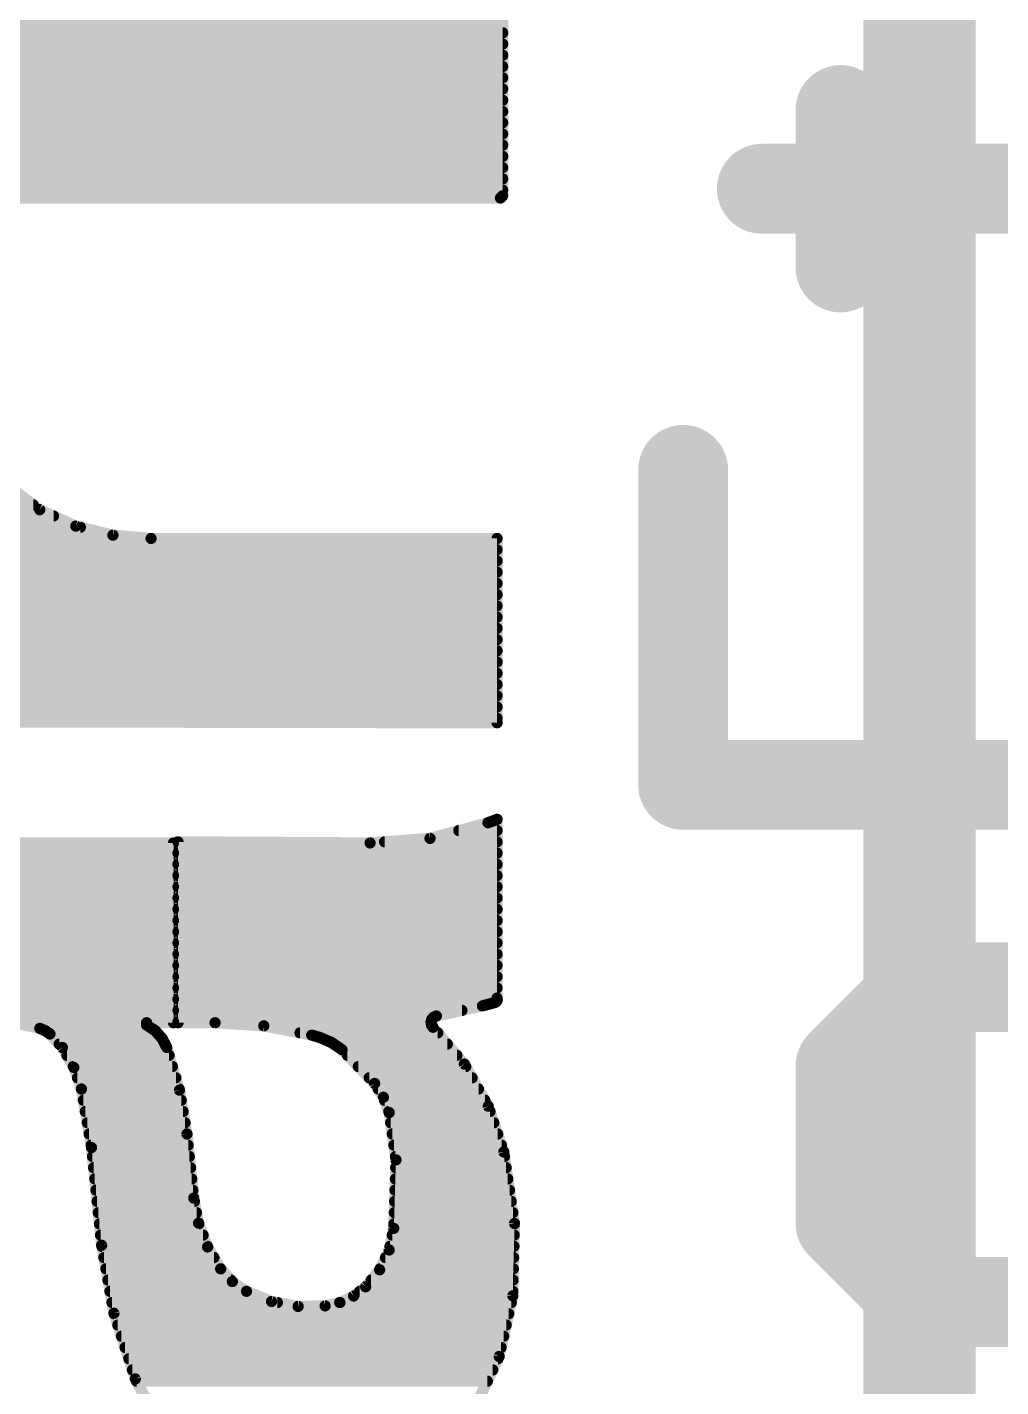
# Model space of a CAD drawing. Extents: x -27 to 80, y -11 to 53.
# Drawn here: x 21.478 to 23.679, y 33.211 to 36.284 of the extents above; entities that cross this region are included whole.
import ezdxf

# ---------------------------------------------------------------- set-up
doc = ezdxf.new("R2010")
doc.units = 0
doc.layers.add('16', color=132, linetype='CONTINUOUS')
doc.layers.add('21', color=53, linetype='CONTINUOUS')

msp = doc.modelspace()

# ---------------------------------------------------------------- linework, layer by layer
at = {"layer": '16', "const_width": 0.254}
msp.add_lwpolyline([(23.495, 30.607), (23.495, 41.529)], dxfattribs=at)
at = {"layer": '21'}
for points, const_width in [([(22.5527, 36.3169), (22.5527, 35.9029)], 0.0254), ([(20.3871, 36.2966), (22.5527, 36.2966)], 0.0254), ([(20.4016, 36.2712), (22.5527, 36.2712)], 0.0254), ([(20.4161, 36.2458), (22.5527, 36.2458)], 0.0254), ([(20.4305, 36.2204), (22.5527, 36.2204)], 0.0254), ([(20.445, 36.195), (22.5527, 36.195)], 0.0254), ([(20.4595, 36.1696), (22.5527, 36.1696)], 0.0254), ([(23.3166, 35.7408), (23.3166, 36.0967)], 0.2032), ([(20.474, 36.1442), (22.5527, 36.1442)], 0.0254), ([(20.4885, 36.1188), (22.5527, 36.1188)], 0.0254), ([(20.503, 36.0934), (22.5527, 36.0934)], 0.0254), ([(20.5175, 36.068), (22.5527, 36.068)], 0.0254), ([(20.532, 36.0426), (22.5527, 36.0426)], 0.0254), ([(20.5465, 36.0172), (22.5527, 36.0172)], 0.0254), ([(23.1386, 35.9187), (23.8505, 35.9187)], 0.2032), ([(20.561, 35.9918), (22.5527, 35.9918)], 0.0254), ([(20.5755, 35.9664), (22.5527, 35.9664)], 0.0254), ([(20.59, 35.941), (22.5527, 35.941)], 0.0254), ([(20.6044, 35.9156), (22.5527, 35.9156)], 0.0254), ([(22.5476, 35.8978), (20.6146, 35.8978)], 0.0254), ([(22.5527, 35.9029), (22.5476, 35.8978)], 0.0254), ([(22.9607, 35.2832), (22.9607, 34.5714)], 0.2032), ([(21.4343, 35.2475), (21.5058, 35.1932)], 0.0254), ([(21.1508, 35.2044), (21.4911, 35.2044)], 0.0254), ([(21.1894, 35.179), (21.5371, 35.179)], 0.0254), ([(21.5058, 35.1932), (21.5875, 35.1561)], 0.0254), ([(21.228, 35.1536), (21.5978, 35.1536)], 0.0254), ([(21.5875, 35.1561), (21.6715, 35.1356)], 0.0254), ([(21.2662, 35.1282), (21.7576, 35.1282)], 0.0254), ([(21.6715, 35.1356), (21.7576, 35.1282)], 0.0254), ([(21.7576, 35.1282), (22.54, 35.1282)], 0.0254), ([(22.54, 35.1282), (22.54, 34.7116)], 0.0254), ([(21.2712, 35.1028), (22.54, 35.1028)], 0.0254), ([(20.987, 35.0774), (22.54, 35.0774)], 0.0254), ([(20.9915, 35.052), (22.54, 35.052)], 0.0254), ([(20.996, 35.0266), (22.54, 35.0266)], 0.0254), ([(21.0005, 35.0012), (22.54, 35.0012)], 0.0254), ([(23.4945, 34.5714), (23.4945, 34.9273)], 0.2032), ([(21.005, 34.9758), (22.54, 34.9758)], 0.0254), ([(21.0095, 34.9504), (22.54, 34.9504)], 0.0254), ([(21.014, 34.925), (22.54, 34.925)], 0.0254), ([(21.0186, 34.8996), (22.54, 34.8996)], 0.0254), ([(21.0231, 34.8742), (22.54, 34.8742)], 0.0254), ([(21.0276, 34.8488), (22.54, 34.8488)], 0.0254), ([(21.0321, 34.8234), (22.54, 34.8234)], 0.0254), ([(21.0366, 34.798), (22.54, 34.798)], 0.0254), ([(21.0411, 34.7726), (22.54, 34.7726)], 0.0254), ([(21.0456, 34.7472), (22.54, 34.7472)], 0.0254), ([(21.0502, 34.7218), (22.54, 34.7218)], 0.0254), ([(22.54, 34.7116), (21.0515, 34.7142)], 0.0254), ([(22.9607, 34.5714), (24.0284, 34.5714)], 0.2032), ([(22.5196, 34.4856), (22.3884, 34.4502)], 0.0254), ([(22.54, 34.4932), (22.5196, 34.4856)], 0.0254), ([(22.54, 34.0893), (22.54, 34.4932)], 0.0254), ([(22.2529, 34.4399), (21.8186, 34.4424)], 0.0254), ([(21.8186, 34.4424), (21.8186, 34.0335)], 0.0254), ([(22.3884, 34.4502), (22.2529, 34.4399)], 0.0254), ([(22.2856, 34.4424), (22.54, 34.4424)], 0.0254), ([(22.4535, 34.4678), (22.54, 34.4678)], 0.0254), ([(21.2166, 34.417), (21.8084, 34.417)], 0.0254), ([(21.8084, 34.4399), (21.3258, 34.4399)], 0.0254), ([(21.8084, 34.0335), (21.8084, 34.4399)], 0.0254), ([(21.8186, 34.417), (22.54, 34.417)], 0.0254), ([(21.1655, 34.3916), (21.8084, 34.3916)], 0.0254), ([(21.8186, 34.3916), (22.54, 34.3916)], 0.0254), ([(21.1295, 34.3662), (21.8084, 34.3662)], 0.0254), ([(21.8186, 34.3662), (22.54, 34.3662)], 0.0254), ([(21.105, 34.3408), (21.8084, 34.3408)], 0.0254), ([(21.8186, 34.3408), (22.54, 34.3408)], 0.0254), ([(21.0663, 34.29), (21.8084, 34.29)], 0.0254), ([(21.0832, 34.3154), (21.8084, 34.3154)], 0.0254), ([(21.8186, 34.3154), (22.54, 34.3154)], 0.0254), ([(21.8186, 34.29), (22.54, 34.29)], 0.0254), ([(21.0528, 34.2646), (21.8084, 34.2646)], 0.0254), ([(21.8186, 34.2646), (22.54, 34.2646)], 0.0254), ([(21.0393, 34.2392), (21.8084, 34.2392)], 0.0254), ([(21.8186, 34.2392), (22.54, 34.2392)], 0.0254), ([(21.0258, 34.2138), (21.8084, 34.2138)], 0.0254), ([(21.8186, 34.2138), (22.54, 34.2138)], 0.0254), ([(23.4945, 34.1138), (23.3166, 33.9359)], 0.2032), ([(23.8505, 34.1138), (23.4945, 34.1138)], 0.2032), ([(21.0123, 34.1884), (21.8084, 34.1884)], 0.0254), ([(21.8186, 34.1884), (22.54, 34.1884)], 0.0254), ([(20.9939, 34.1376), (21.8084, 34.1376)], 0.0254), ([(21.0015, 34.163), (21.8084, 34.163)], 0.0254), ([(21.8186, 34.163), (22.54, 34.163)], 0.0254), ([(21.8186, 34.1376), (22.54, 34.1376)], 0.0254), ([(20.9863, 34.1122), (21.8084, 34.1122)], 0.0254), ([(21.8186, 34.1122), (22.54, 34.1122)], 0.0254), ([(20.9786, 34.0868), (21.8084, 34.0868)], 0.0254), ([(21.8186, 34.0868), (22.5402, 34.0868)], 0.0254), ([(22.4028, 34.0487), (22.5069, 34.0716)], 0.0254), ([(22.5069, 34.0716), (22.5349, 34.0792)], 0.0254), ([(22.5349, 34.0792), (22.5385, 34.0814)], 0.0254), ([(22.5385, 34.0814), (22.5404, 34.0851)], 0.0254), ([(22.5404, 34.0851), (22.54, 34.0893)], 0.0254), ([(20.971, 34.0614), (21.8084, 34.0614)], 0.0254), ([(21.8186, 34.0614), (22.4605, 34.0614)], 0.0254), ([(22.3907, 34.0351), (22.3926, 34.0413)], 0.0254), ([(22.3926, 34.0413), (22.3969, 34.0461)], 0.0254), ([(22.3969, 34.0461), (22.4028, 34.0487)], 0.0254), ([(20.9634, 34.036), (21.8084, 34.036)], 0.0254), ([(21.4516, 34.0325), (21.5062, 34.0208)], 0.0254), ([(21.5062, 34.0208), (21.5182, 34.0155)], 0.0254), ([(21.5182, 34.0155), (21.529, 34.0081)], 0.0254), ([(21.5254, 34.0106), (21.7714, 34.0106)], 0.0254), ([(21.7475, 34.0284), (21.7475, 34.0335)], 0.0254), ([(21.7475, 34.0335), (21.8084, 34.0335)], 0.0254), ([(21.7669, 34.0156), (21.7475, 34.0284)], 0.0254), ([(21.7825, 33.9983), (21.7669, 34.0156)], 0.0254), ([(21.8186, 34.036), (22.391, 34.036)], 0.0254), ([(21.8186, 34.0335), (21.9024, 34.0335)], 0.0254), ([(21.9024, 34.0335), (22.0125, 34.0265)], 0.0254), ([(22.0125, 34.0265), (22.1209, 34.0055)], 0.0254), ([(22.0945, 34.0106), (22.406, 34.0106)], 0.0254), ([(22.3916, 34.0287), (22.3907, 34.0351)], 0.0254), ([(22.3952, 34.0233), (22.3916, 34.0287)], 0.0254), ([(22.466, 33.94), (22.3952, 34.0233)], 0.0254), ([(23.3166, 33.9359), (23.3166, 33.5799)], 0.2032), ([(21.529, 34.0081), (21.557, 33.9776)], 0.0254), ([(21.55, 33.9852), (21.7893, 33.9852)], 0.0254), ([(21.7932, 33.9776), (21.7825, 33.9983)], 0.0254), ([(22.1209, 34.0055), (22.1386, 34.0004)], 0.0254), ([(22.1386, 34.0004), (22.1654, 33.9889)], 0.0254), ([(22.1654, 33.9889), (22.1894, 33.9725)], 0.0254), ([(22.1708, 33.9852), (22.4276, 33.9852)], 0.0254), ([(21.557, 33.9776), (21.583, 33.9326)], 0.0254), ([(21.5673, 33.9598), (21.7985, 33.9598)], 0.0254), ([(21.822, 33.8812), (21.7932, 33.9776)], 0.0254), ([(22.1894, 33.9725), (22.2631, 33.8963)], 0.0254), ([(22.2017, 33.9598), (22.4492, 33.9598)], 0.0254), ([(21.5819, 33.9344), (21.8061, 33.9344)], 0.0254), ([(21.583, 33.9326), (21.6002, 33.8836)], 0.0254), ([(22.2263, 33.9344), (22.4692, 33.9344)], 0.0254), ([(22.52, 33.8449), (22.466, 33.94)], 0.0254), ([(21.5913, 33.909), (21.8137, 33.909)], 0.0254), ([(22.2508, 33.909), (22.4836, 33.909)], 0.0254), ([(22.2631, 33.8963), (22.2829, 33.865)], 0.0254), ([(21.6002, 33.8836), (21.623, 33.7515)], 0.0254), ([(21.6002, 33.8836), (21.8212, 33.8836)], 0.0254), ([(21.6046, 33.8582), (21.8259, 33.8582)], 0.0254), ([(21.8389, 33.782), (21.822, 33.8812)], 0.0254), ([(22.2711, 33.8836), (22.498, 33.8836)], 0.0254), ([(22.2829, 33.865), (22.2961, 33.8303)], 0.0254), ([(22.2855, 33.8582), (22.5125, 33.8582)], 0.0254), ([(21.609, 33.8328), (21.8302, 33.8328)], 0.0254), ([(22.2951, 33.8328), (22.5241, 33.8328)], 0.0254), ([(22.2961, 33.8303), (22.3114, 33.7236)], 0.0254), ([(22.5552, 33.7414), (22.52, 33.8449)], 0.0254), ([(21.6134, 33.8074), (21.8346, 33.8074)], 0.0254), ([(22.2994, 33.8074), (22.5328, 33.8074)], 0.0254), ([(21.6177, 33.782), (21.8389, 33.782)], 0.0254), ([(21.8542, 33.6372), (21.8389, 33.782)], 0.0254), ([(22.303, 33.782), (22.5414, 33.782)], 0.0254), ([(21.6221, 33.7566), (21.8416, 33.7566)], 0.0254), ([(21.623, 33.7515), (21.6459, 33.5305)], 0.0254), ([(22.3067, 33.7566), (22.55, 33.7566)], 0.0254), ([(22.5793, 33.5797), (22.5552, 33.7414)], 0.0254), ([(21.6251, 33.7312), (21.8443, 33.7312)], 0.0254), ([(21.6277, 33.7058), (21.847, 33.7058)], 0.0254), ([(22.3114, 33.7236), (22.3063, 33.5686)], 0.0254), ([(22.3103, 33.7312), (22.5567, 33.7312)], 0.0254), ([(22.3108, 33.7058), (22.5605, 33.7058)], 0.0254), ([(21.6304, 33.6804), (21.8496, 33.6804)], 0.0254), ([(22.31, 33.6804), (22.5643, 33.6804)], 0.0254), ([(21.633, 33.655), (21.8523, 33.655)], 0.0254), ([(22.3091, 33.655), (22.5681, 33.655)], 0.0254), ([(23.3166, 33.5799), (23.4945, 33.402)], 0.2032), ([(21.6356, 33.6296), (21.8557, 33.6296)], 0.0254), ([(21.865, 33.5806), (21.8542, 33.6372)], 0.0254), ([(22.3083, 33.6296), (22.5719, 33.6296)], 0.0254), ([(21.6383, 33.6042), (21.8605, 33.6042)], 0.0254), ([(21.8855, 33.5267), (21.865, 33.5806)], 0.0254), ([(22.3075, 33.6042), (22.5757, 33.6042)], 0.0254), ([(22.5755, 33.4162), (22.5793, 33.5797)], 0.0254), ([(21.6409, 33.5788), (21.8657, 33.5788)], 0.0254), ([(21.6435, 33.5534), (21.8754, 33.5534)], 0.0254), ([(22.3063, 33.5686), (22.296, 33.5199)], 0.0254), ([(22.3031, 33.5534), (22.5787, 33.5534)], 0.0254), ([(22.3066, 33.5788), (22.5793, 33.5788)], 0.0254), ([(21.6459, 33.5305), (21.6737, 33.3768)], 0.0254), ([(21.6464, 33.528), (21.885, 33.528)], 0.0254), ([(21.9151, 33.4772), (21.8855, 33.5267)], 0.0254), ([(22.296, 33.5199), (22.2744, 33.475)], 0.0254), ([(22.2977, 33.528), (22.5781, 33.528)], 0.0254), ([(21.6509, 33.5026), (21.8999, 33.5026)], 0.0254), ([(22.2877, 33.5026), (22.5775, 33.5026)], 0.0254), ([(23.4945, 33.402), (23.8505, 33.402)], 0.2032), ([(21.6555, 33.4772), (21.9151, 33.4772)], 0.0254), ([(21.9414, 33.4484), (21.9151, 33.4772)], 0.0254), ([(22.2744, 33.475), (22.2428, 33.4366)], 0.0254), ([(22.2755, 33.4772), (22.5769, 33.4772)], 0.0254), ([(21.6601, 33.4518), (21.9383, 33.4518)], 0.0254), ([(21.6647, 33.4264), (21.9735, 33.4264)], 0.0254), ([(21.9735, 33.4264), (21.9414, 33.4484)], 0.0254), ([(22.0301, 33.4034), (21.9735, 33.4264)], 0.0254), ([(22.2428, 33.4366), (22.2156, 33.4157)], 0.0254), ([(22.2295, 33.4264), (22.5757, 33.4264)], 0.0254), ([(22.2553, 33.4518), (22.5763, 33.4518)], 0.0254), ([(21.6693, 33.401), (22.0432, 33.401)], 0.0254), ([(22.0902, 33.3923), (22.0301, 33.4034)], 0.0254), ([(22.1847, 33.4011), (22.1513, 33.3934)], 0.0254), ([(22.1842, 33.401), (22.5721, 33.401)], 0.0254), ([(22.2156, 33.4157), (22.1847, 33.4011)], 0.0254), ([(22.5447, 33.279), (22.5755, 33.4162)], 0.0254), ([(21.6737, 33.3768), (21.7221, 33.2283)], 0.0254), ([(21.6741, 33.3756), (22.5664, 33.3756)], 0.0254), ([(22.1513, 33.3934), (22.0902, 33.3923)], 0.0254), ([(21.6824, 33.3502), (22.5607, 33.3502)], 0.0254), ([(21.6906, 33.3248), (22.555, 33.3248)], 0.0254), ([(21.6989, 33.2994), (22.5492, 33.2994)], 0.0254), ([(21.7072, 33.274), (22.5423, 33.274)], 0.0254), ([(22.4841, 33.1521), (22.5447, 33.279)], 0.0254), ([(21.7155, 33.2486), (22.5302, 33.2486)], 0.0254), ([(21.7221, 33.2283), (21.7587, 33.1586)], 0.0254), ([(21.7248, 33.2232), (22.518, 33.2232)], 0.0254)]:
    msp.add_lwpolyline(points, dxfattribs=dict(at, const_width=const_width))
for points, const_width in [([(22.5527, 36.2649, 1), (22.5527, 36.2775)], 0.0127), ([(22.5527, 36.2395, 1), (22.5527, 36.2522)], 0.0127), ([(22.5527, 36.2141, 1), (22.5527, 36.2268)], 0.0127), ([(22.5527, 36.1887, 1), (22.5527, 36.2013)], 0.0127), ([(22.5527, 36.1633, 1), (22.5527, 36.176)], 0.0127), ([(23.3674, 36.0967, 1), (23.2658, 36.0967)], 0.1016), ([(22.5527, 36.1379, 1), (22.5527, 36.1506)], 0.0127), ([(22.5527, 36.1125, 1), (22.5527, 36.1251)], 0.0127), ([(22.5527, 36.0871, 1), (22.5527, 36.0998)], 0.0127), ([(22.5527, 36.0617, 1), (22.5527, 36.0744)], 0.0127), ([(22.5527, 36.0363, 1), (22.5527, 36.0489)], 0.0127), ([(22.5527, 36.0109, 1), (22.5527, 36.0236)], 0.0127), ([(23.1386, 35.9695, 1), (23.1386, 35.8679)], 0.1016), ([(22.5527, 35.9855, 1), (22.5527, 35.9982)], 0.0127), ([(22.5527, 35.9601, 1), (22.5527, 35.9727)], 0.0127), ([(22.5527, 35.9347, 1), (22.5527, 35.9474)], 0.0127), ([(22.5527, 35.9093, 1), (22.5527, 35.922)], 0.0127), ([(22.5431, 35.9023, 1), (22.5521, 35.8933)], 0.0127), ([(22.5464, 35.9029, 1), (22.5591, 35.9029)], 0.0127), ([(22.5476, 35.8915, 1), (22.5476, 35.9042)], 0.0127), ([(22.5572, 35.8984, 1), (22.5482, 35.9074)], 0.0127), ([(23.2658, 35.7408, 1), (23.3674, 35.7408)], 0.1016), ([(23.0115, 35.2832, 1), (22.9099, 35.2832)], 0.1016), ([(21.4911, 35.1981, 1), (21.4911, 35.2107)], 0.0127), ([(21.5084, 35.199, 1), (21.5032, 35.1875)], 0.0127), ([(21.502, 35.1882, 1), (21.5097, 35.1983)], 0.0127), ([(21.5371, 35.1727, 1), (21.5371, 35.1853)], 0.0127), ([(21.589, 35.1623, 1), (21.586, 35.1499)], 0.0127), ([(21.5849, 35.1503, 1), (21.5901, 35.1619)], 0.0127), ([(21.5978, 35.1473, 1), (21.5978, 35.16)], 0.0127), ([(21.672, 35.142, 1), (21.6709, 35.1293)], 0.0127), ([(21.67, 35.1295, 1), (21.673, 35.1418)], 0.0127), ([(21.7576, 35.1345, 1), (21.7576, 35.1219)], 0.0127), ([(21.7571, 35.1219, 1), (21.7581, 35.1345)], 0.0127), ([(21.7576, 35.1219, 1), (21.7576, 35.1345)], 0.0127), ([(22.5464, 35.1282, 1), (22.5337, 35.1282)], 0.0127), ([(22.54, 35.1219, 1), (22.54, 35.1345)], 0.0127), ([(22.54, 35.0965, 1), (22.54, 35.1091)], 0.0127), ([(22.54, 35.0711, 1), (22.54, 35.0838)], 0.0127), ([(22.54, 35.0457, 1), (22.54, 35.0583)], 0.0127), ([(22.54, 35.0203, 1), (22.54, 35.0329)], 0.0127), ([(22.54, 34.9949, 1), (22.54, 35.0076)], 0.0127), ([(23.5453, 34.9273, 1), (23.4437, 34.9273)], 0.1016), ([(22.54, 34.9695, 1), (22.54, 34.9821)], 0.0127), ([(22.54, 34.9441, 1), (22.54, 34.9567)], 0.0127), ([(22.54, 34.9187, 1), (22.54, 34.9314)], 0.0127), ([(22.54, 34.8933, 1), (22.54, 34.9059)], 0.0127), ([(22.54, 34.8679, 1), (22.54, 34.8805)], 0.0127), ([(22.54, 34.8425, 1), (22.54, 34.8552)], 0.0127), ([(22.54, 34.8171, 1), (22.54, 34.8297)], 0.0127), ([(22.54, 34.7917, 1), (22.54, 34.8043)], 0.0127), ([(22.54, 34.7663, 1), (22.54, 34.779)], 0.0127), ([(22.54, 34.7409, 1), (22.54, 34.7535)], 0.0127), ([(22.54, 34.7155, 1), (22.54, 34.7281)], 0.0127), ([(22.5337, 34.7116, 1), (22.5464, 34.7116)], 0.0127), ([(22.54, 34.7053, 1), (22.54, 34.7179)], 0.0127), ([(22.9607, 34.6222, 1), (22.9607, 34.5206)], 0.1016), ([(22.9099, 34.5714, 1), (23.0115, 34.5714)], 0.1016), ([(23.4437, 34.5714, 1), (23.5453, 34.5714)], 0.1016), ([(22.5174, 34.4916, 1), (22.5218, 34.4796)], 0.0127), ([(22.5213, 34.4795, 1), (22.5179, 34.4917)], 0.0127), ([(22.5464, 34.4932, 1), (22.5337, 34.4932)], 0.0127), ([(22.5422, 34.4872, 1), (22.5378, 34.4992)], 0.0127), ([(21.825, 34.4424, 1), (21.8122, 34.4424)], 0.0127), ([(21.8186, 34.4487, 1), (21.8186, 34.4361)], 0.0127), ([(22.2856, 34.4487, 1), (22.2856, 34.4361)], 0.0127), ([(22.3867, 34.4564, 1), (22.39, 34.4441)], 0.0127), ([(22.3889, 34.4439, 1), (22.3879, 34.4566)], 0.0127), ([(22.4535, 34.4742, 1), (22.4535, 34.4615)], 0.0127), ([(22.54, 34.4615, 1), (22.54, 34.4742)], 0.0127), ([(22.54, 34.4361, 1), (22.54, 34.4487)], 0.0127), ([(21.8148, 34.4399, 1), (21.8021, 34.4399)], 0.0127), ([(21.8084, 34.4336, 1), (21.8084, 34.4462)], 0.0127), ([(21.8084, 34.4107, 1), (21.8084, 34.4233)], 0.0127), ([(21.8186, 34.4233, 1), (21.8186, 34.4107)], 0.0127), ([(22.2524, 34.4462, 1), (22.2534, 34.4336)], 0.0127), ([(22.2529, 34.4336, 1), (22.2529, 34.4462)], 0.0127), ([(22.54, 34.4107, 1), (22.54, 34.4233)], 0.0127), ([(21.8084, 34.3853, 1), (21.8084, 34.398)], 0.0127), ([(21.8186, 34.398, 1), (21.8186, 34.3853)], 0.0127), ([(22.54, 34.3853, 1), (22.54, 34.398)], 0.0127), ([(21.8084, 34.3599, 1), (21.8084, 34.3725)], 0.0127), ([(21.8186, 34.3725, 1), (21.8186, 34.3599)], 0.0127), ([(22.54, 34.3599, 1), (22.54, 34.3725)], 0.0127), ([(21.8084, 34.3345, 1), (21.8084, 34.3471)], 0.0127), ([(21.8186, 34.3471, 1), (21.8186, 34.3345)], 0.0127), ([(22.54, 34.3345, 1), (22.54, 34.3471)], 0.0127), ([(21.8084, 34.3091, 1), (21.8084, 34.3218)], 0.0127), ([(21.8084, 34.2837, 1), (21.8084, 34.2963)], 0.0127), ([(21.8186, 34.3218, 1), (21.8186, 34.3091)], 0.0127), ([(21.8186, 34.2963, 1), (21.8186, 34.2837)], 0.0127), ([(22.54, 34.3091, 1), (22.54, 34.3218)], 0.0127), ([(22.54, 34.2837, 1), (22.54, 34.2963)], 0.0127), ([(21.8084, 34.2583, 1), (21.8084, 34.2709)], 0.0127), ([(21.8186, 34.2709, 1), (21.8186, 34.2583)], 0.0127), ([(22.54, 34.2583, 1), (22.54, 34.2709)], 0.0127), ([(21.8084, 34.2329, 1), (21.8084, 34.2456)], 0.0127), ([(21.8186, 34.2456, 1), (21.8186, 34.2329)], 0.0127), ([(22.54, 34.2329, 1), (22.54, 34.2456)], 0.0127), ([(21.8084, 34.2075, 1), (21.8084, 34.2201)], 0.0127), ([(21.8186, 34.2201, 1), (21.8186, 34.2075)], 0.0127), ([(22.54, 34.2075, 1), (22.54, 34.2201)], 0.0127), ([(23.4945, 34.1646, 1), (23.4945, 34.063)], 0.1016), ([(23.5305, 34.0779, 1), (23.4586, 34.1497)], 0.1016), ([(21.8084, 34.1821, 1), (21.8084, 34.1947)], 0.0127), ([(21.8186, 34.1947, 1), (21.8186, 34.1821)], 0.0127), ([(22.54, 34.1821, 1), (22.54, 34.1947)], 0.0127), ([(21.8084, 34.1567, 1), (21.8084, 34.1694)], 0.0127), ([(21.8084, 34.1313, 1), (21.8084, 34.1439)], 0.0127), ([(21.8186, 34.1694, 1), (21.8186, 34.1567)], 0.0127), ([(21.8186, 34.1439, 1), (21.8186, 34.1313)], 0.0127), ([(22.54, 34.1567, 1), (22.54, 34.1694)], 0.0127), ([(22.54, 34.1313, 1), (22.54, 34.1439)], 0.0127), ([(21.8084, 34.1059, 1), (21.8084, 34.1185)], 0.0127), ([(21.8186, 34.1185, 1), (21.8186, 34.1059)], 0.0127), ([(22.54, 34.1059, 1), (22.54, 34.1185)], 0.0127), ([(21.8084, 34.0805, 1), (21.8084, 34.0932)], 0.0127), ([(21.8186, 34.0932, 1), (21.8186, 34.0805)], 0.0127), ([(22.5052, 34.0777, 1), (22.5086, 34.0655)], 0.0127), ([(22.5083, 34.0654, 1), (22.5055, 34.0778)], 0.0127), ([(22.5316, 34.0846, 1), (22.5382, 34.0738)], 0.0127), ([(22.5328, 34.0843, 1), (22.5441, 34.0785)], 0.0127), ([(22.5366, 34.0731, 1), (22.5332, 34.0853)], 0.0127), ([(22.5463, 34.0898, 1), (22.5337, 34.0888)], 0.0127), ([(22.5337, 34.0893, 1), (22.5464, 34.0893)], 0.0127), ([(22.534, 34.0846, 1), (22.5467, 34.0857)], 0.0127), ([(22.546, 34.0823, 1), (22.5347, 34.088)], 0.0127), ([(22.5418, 34.076, 1), (22.5351, 34.0868)], 0.0127), ([(22.5402, 34.0805, 1), (22.5402, 34.0932)], 0.0127), ([(21.8084, 34.0551, 1), (21.8084, 34.0677)], 0.0127), ([(21.8186, 34.0677, 1), (21.8186, 34.0551)], 0.0127), ([(22.3986, 34.0395, 1), (22.3865, 34.0431)], 0.0127), ([(22.3943, 34.052, 1), (22.3994, 34.0403)], 0.0127), ([(22.4016, 34.0419, 1), (22.3921, 34.0504)], 0.0127), ([(22.4014, 34.0549, 1), (22.4042, 34.0425)], 0.0127), ([(22.4053, 34.0429, 1), (22.4003, 34.0545)], 0.0127), ([(22.4605, 34.0551, 1), (22.4605, 34.0677)], 0.0127), ([(21.5087, 34.0266, 1), (21.5037, 34.015)], 0.0127), ([(21.5049, 34.0146, 1), (21.5075, 34.027)], 0.0127), ([(21.5218, 34.0208, 1), (21.5146, 34.0103)], 0.0127), ([(21.5157, 34.0097, 1), (21.5208, 34.0214)], 0.0127), ([(21.5254, 34.017, 1), (21.5254, 34.0043)], 0.0127), ([(21.7475, 34.0399, 1), (21.7475, 34.0272)], 0.0127), ([(21.7539, 34.0335, 1), (21.7412, 34.0335)], 0.0127), ([(21.751, 34.0337, 1), (21.744, 34.0231)], 0.0127), ([(21.7412, 34.0284, 1), (21.7539, 34.0284)], 0.0127), ([(21.7717, 34.0198, 1), (21.7622, 34.0113)], 0.0127), ([(21.7634, 34.0103, 1), (21.7704, 34.0209)], 0.0127), ([(21.7714, 34.0043, 1), (21.7714, 34.017)], 0.0127), ([(21.8021, 34.0335, 1), (21.8148, 34.0335)], 0.0127), ([(21.8084, 34.0297, 1), (21.8084, 34.0423)], 0.0127), ([(21.8084, 34.0272, 1), (21.8084, 34.0399)], 0.0127), ([(21.8122, 34.0335, 1), (21.825, 34.0335)], 0.0127), ([(21.8186, 34.0423, 1), (21.8186, 34.0297)], 0.0127), ([(21.8186, 34.0399, 1), (21.8186, 34.0272)], 0.0127), ([(21.9028, 34.0398, 1), (21.902, 34.0272)], 0.0127), ([(21.9024, 34.0272, 1), (21.9024, 34.0399)], 0.0127), ([(22.0138, 34.0327, 1), (22.0113, 34.0202)], 0.0127), ([(22.0121, 34.0201, 1), (22.0129, 34.0328)], 0.0127), ([(22.0945, 34.017, 1), (22.0945, 34.0043)], 0.0127), ([(22.397, 34.036, 1), (22.3844, 34.0342)], 0.0127), ([(22.3846, 34.0369, 1), (22.3968, 34.0333)], 0.0127), ([(22.3969, 34.0322, 1), (22.3863, 34.0252)], 0.0127), ([(22.3854, 34.0278, 1), (22.3979, 34.0296)], 0.0127), ([(22.3878, 34.0455, 1), (22.3973, 34.0371)], 0.0127), ([(22.4, 34.0274, 1), (22.3904, 34.0192)], 0.0127), ([(22.3899, 34.0198, 1), (22.4005, 34.0268)], 0.0127), ([(22.391, 34.0297, 1), (22.391, 34.0423)], 0.0127), ([(22.406, 34.0043, 1), (22.406, 34.017)], 0.0127), ([(23.3674, 33.9359, 1), (23.2658, 33.9359)], 0.1016), ([(23.2807, 33.9718, 1), (23.3525, 33.8999)], 0.1016), ([(21.5337, 34.0124, 1), (21.5243, 34.0038)], 0.0127), ([(21.5254, 34.0029, 1), (21.5326, 34.0133)], 0.0127), ([(21.55, 33.9915, 1), (21.55, 33.9789)], 0.0127), ([(21.7881, 34.0012, 1), (21.7769, 33.9954)], 0.0127), ([(21.7778, 33.994, 1), (21.7872, 34.0025)], 0.0127), ([(21.7893, 33.9789, 1), (21.7893, 33.9915)], 0.0127), ([(22.1227, 34.0116, 1), (22.1191, 33.9994)], 0.0127), ([(22.1197, 33.9993, 1), (22.1221, 34.0117)], 0.0127), ([(22.1411, 34.0062, 1), (22.1361, 33.9946)], 0.0127), ([(22.1368, 33.9943, 1), (22.1404, 34.0065)], 0.0127), ([(22.169, 33.9942, 1), (22.1618, 33.9837)], 0.0127), ([(22.1629, 33.9831, 1), (22.1679, 33.9948)], 0.0127), ([(22.1708, 33.9915, 1), (22.1708, 33.9789)], 0.0127), ([(22.4276, 33.9789, 1), (22.4276, 33.9915)], 0.0127), ([(21.5625, 33.9808, 1), (21.5515, 33.9744)], 0.0127), ([(21.5523, 33.9733, 1), (21.5617, 33.9819)], 0.0127), ([(21.5673, 33.9661, 1), (21.5673, 33.9535)], 0.0127), ([(21.7993, 33.9794, 1), (21.7871, 33.9758)], 0.0127), ([(21.7876, 33.9747, 1), (21.7988, 33.9805)], 0.0127), ([(21.7985, 33.9535, 1), (21.7985, 33.9661)], 0.0127), ([(22.194, 33.9769, 1), (22.1848, 33.9681)], 0.0127), ([(22.1858, 33.9673, 1), (22.193, 33.9777)], 0.0127), ([(22.2017, 33.9661, 1), (22.2017, 33.9535)], 0.0127), ([(22.4492, 33.9535, 1), (22.4492, 33.9661)], 0.0127), ([(21.5819, 33.9408, 1), (21.5819, 33.9281)], 0.0127), ([(21.5889, 33.9347, 1), (21.577, 33.9305)], 0.0127), ([(21.5774, 33.9294, 1), (21.5885, 33.9358)], 0.0127), ([(21.8061, 33.9281, 1), (21.8061, 33.9408)], 0.0127), ([(22.2263, 33.9408, 1), (22.2263, 33.9281)], 0.0127), ([(22.4716, 33.9431, 1), (22.4605, 33.9369)], 0.0127), ([(22.4612, 33.9359, 1), (22.4709, 33.9441)], 0.0127), ([(22.4692, 33.9281, 1), (22.4692, 33.9408)], 0.0127), ([(21.5913, 33.9153, 1), (21.5913, 33.9027)], 0.0127), ([(21.8137, 33.9027, 1), (21.8137, 33.9153)], 0.0127), ([(22.2508, 33.9153, 1), (22.2508, 33.9027)], 0.0127), ([(22.2685, 33.8997, 1), (22.2577, 33.8929)], 0.0127), ([(22.2585, 33.8919, 1), (22.2677, 33.9007)], 0.0127), ([(22.4836, 33.9027, 1), (22.4836, 33.9153)], 0.0127), ([(21.6065, 33.8847, 1), (21.5939, 33.8825)], 0.0127), ([(21.6002, 33.8899, 1), (21.6002, 33.8773)], 0.0127), ([(21.5942, 33.8815, 1), (21.6062, 33.8857)], 0.0127), ([(21.6046, 33.8646, 1), (21.6046, 33.8519)], 0.0127), ([(21.8282, 33.8822, 1), (21.8157, 33.8801)], 0.0127), ([(21.8159, 33.8794, 1), (21.828, 33.883)], 0.0127), ([(21.8212, 33.8773, 1), (21.8212, 33.8899)], 0.0127), ([(21.8259, 33.8519, 1), (21.8259, 33.8646)], 0.0127), ([(22.2711, 33.8899, 1), (22.2711, 33.8773)], 0.0127), ([(22.2889, 33.8672, 1), (22.277, 33.8627)], 0.0127), ([(22.2776, 33.8616, 1), (22.2883, 33.8684)], 0.0127), ([(22.2855, 33.8646, 1), (22.2855, 33.8519)], 0.0127), ([(22.498, 33.8773, 1), (22.498, 33.8899)], 0.0127), ([(22.5125, 33.8519, 1), (22.5125, 33.8646)], 0.0127), ([(21.609, 33.8391, 1), (21.609, 33.8265)], 0.0127), ([(21.8302, 33.8265, 1), (21.8302, 33.8391)], 0.0127), ([(22.2951, 33.8391, 1), (22.2951, 33.8265)], 0.0127), ([(22.3024, 33.8312, 1), (22.2898, 33.8294)], 0.0127), ([(22.2902, 33.828, 1), (22.302, 33.8326)], 0.0127), ([(22.526, 33.847, 1), (22.514, 33.8429)], 0.0127), ([(22.5145, 33.8418, 1), (22.5255, 33.8481)], 0.0127), ([(22.5241, 33.8265, 1), (22.5241, 33.8391)], 0.0127), ([(21.6134, 33.8137, 1), (21.6134, 33.8011)], 0.0127), ([(21.8346, 33.8011, 1), (21.8346, 33.8137)], 0.0127), ([(22.2994, 33.8137, 1), (22.2994, 33.8011)], 0.0127), ([(22.5328, 33.8011, 1), (22.5328, 33.8137)], 0.0127), ([(21.6177, 33.7884, 1), (21.6177, 33.7757)], 0.0127), ([(21.8452, 33.7827, 1), (21.8326, 33.7813)], 0.0127), ([(21.8326, 33.7809, 1), (21.8452, 33.7831)], 0.0127), ([(21.8389, 33.7757, 1), (21.8389, 33.7884)], 0.0127), ([(22.303, 33.7884, 1), (22.303, 33.7757)], 0.0127), ([(22.5414, 33.7757, 1), (22.5414, 33.7884)], 0.0127), ([(21.6221, 33.7629, 1), (21.6221, 33.7503)], 0.0127), ([(21.6293, 33.7522, 1), (21.6167, 33.7508)], 0.0127), ([(21.6167, 33.7504, 1), (21.6293, 33.7526)], 0.0127), ([(21.8416, 33.7503, 1), (21.8416, 33.7629)], 0.0127), ([(22.3067, 33.7629, 1), (22.3067, 33.7503)], 0.0127), ([(22.5615, 33.7423, 1), (22.5489, 33.7405)], 0.0127), ([(22.5492, 33.7394, 1), (22.5612, 33.7434)], 0.0127), ([(22.55, 33.7503, 1), (22.55, 33.7629)], 0.0127), ([(21.6251, 33.7375, 1), (21.6251, 33.7249)], 0.0127), ([(21.6277, 33.7122, 1), (21.6277, 33.6995)], 0.0127), ([(21.8443, 33.7249, 1), (21.8443, 33.7375)], 0.0127), ([(21.847, 33.6995, 1), (21.847, 33.7122)], 0.0127), ([(22.3103, 33.7375, 1), (22.3103, 33.7249)], 0.0127), ([(22.3108, 33.7122, 1), (22.3108, 33.6995)], 0.0127), ([(22.3177, 33.7234, 1), (22.3051, 33.7238)], 0.0127), ([(22.3051, 33.7227, 1), (22.3177, 33.7245)], 0.0127), ([(22.5567, 33.7249, 1), (22.5567, 33.7375)], 0.0127), ([(22.5605, 33.6995, 1), (22.5605, 33.7122)], 0.0127), ([(21.6304, 33.6867, 1), (21.6304, 33.6741)], 0.0127), ([(21.8496, 33.6741, 1), (21.8496, 33.6867)], 0.0127), ([(22.31, 33.6867, 1), (22.31, 33.6741)], 0.0127), ([(22.5643, 33.6741, 1), (22.5643, 33.6867)], 0.0127), ([(21.633, 33.6613, 1), (21.633, 33.6487)], 0.0127), ([(21.8523, 33.6487, 1), (21.8523, 33.6613)], 0.0127), ([(22.3091, 33.6613, 1), (22.3091, 33.6487)], 0.0127), ([(22.5681, 33.6487, 1), (22.5681, 33.6613)], 0.0127), ([(23.3525, 33.6159, 1), (23.2807, 33.544)], 0.1016), ([(21.6356, 33.636, 1), (21.6356, 33.6233)], 0.0127), ([(21.8604, 33.6384, 1), (21.848, 33.636)], 0.0127), ([(21.8479, 33.6365, 1), (21.8605, 33.6379)], 0.0127), ([(21.8557, 33.6233, 1), (21.8557, 33.636)], 0.0127), ([(22.3083, 33.636, 1), (22.3083, 33.6233)], 0.0127), ([(22.5719, 33.6233, 1), (22.5719, 33.636)], 0.0127), ([(23.2658, 33.5799, 1), (23.3674, 33.5799)], 0.1016), ([(21.6383, 33.6105, 1), (21.6383, 33.5979)], 0.0127), ([(21.871, 33.5828, 1), (21.8591, 33.5783)], 0.0127), ([(21.8605, 33.5979, 1), (21.8605, 33.6105)], 0.0127), ([(22.3075, 33.6105, 1), (22.3075, 33.5979)], 0.0127), ([(22.5857, 33.5795, 1), (22.573, 33.5798)], 0.0127), ([(22.5757, 33.5979, 1), (22.5757, 33.6105)], 0.0127), ([(21.6409, 33.5851, 1), (21.6409, 33.5725)], 0.0127), ([(21.6435, 33.5598, 1), (21.6435, 33.5471)], 0.0127), ([(21.8588, 33.5794, 1), (21.8713, 33.5818)], 0.0127), ([(21.8657, 33.5725, 1), (21.8657, 33.5851)], 0.0127), ([(21.8754, 33.5471, 1), (21.8754, 33.5598)], 0.0127), ([(22.3031, 33.5598, 1), (22.3031, 33.5471)], 0.0127), ([(22.3, 33.5688, 1), (22.3126, 33.5684)], 0.0127), ([(22.3125, 33.5673, 1), (22.3001, 33.5699)], 0.0127), ([(22.3066, 33.5851, 1), (22.3066, 33.5725)], 0.0127), ([(22.573, 33.5787, 1), (22.5856, 33.5806)], 0.0127), ([(22.5787, 33.5471, 1), (22.5787, 33.5598)], 0.0127), ([(22.5793, 33.5725, 1), (22.5793, 33.5851)], 0.0127), ([(21.6521, 33.5316, 1), (21.6397, 33.5294)], 0.0127), ([(21.6396, 33.5298, 1), (21.6522, 33.5312)], 0.0127), ([(21.6464, 33.5343, 1), (21.6464, 33.5217)], 0.0127), ([(21.891, 33.53, 1), (21.8801, 33.5234)], 0.0127), ([(21.8796, 33.5244, 1), (21.8915, 33.529)], 0.0127), ([(21.885, 33.5217, 1), (21.885, 33.5343)], 0.0127), ([(22.3017, 33.5171, 1), (22.2903, 33.5227)], 0.0127), ([(22.2977, 33.5343, 1), (22.2977, 33.5217)], 0.0127), ([(22.5781, 33.5217, 1), (22.5781, 33.5343)], 0.0127), ([(21.6509, 33.5089, 1), (21.6509, 33.4963)], 0.0127), ([(21.8999, 33.4963, 1), (21.8999, 33.5089)], 0.0127), ([(22.2877, 33.5089, 1), (22.2877, 33.4963)], 0.0127), ([(22.2898, 33.5212, 1), (22.3022, 33.5186)], 0.0127), ([(22.5775, 33.4963, 1), (22.5775, 33.5089)], 0.0127), ([(23.4945, 33.4528, 1), (23.4945, 33.3512)], 0.1016), ([(21.6555, 33.4836, 1), (21.6555, 33.4709)], 0.0127), ([(21.9198, 33.4815, 1), (21.9104, 33.4729)], 0.0127), ([(21.9096, 33.4739, 1), (21.9206, 33.4805)], 0.0127), ([(21.9151, 33.4709, 1), (21.9151, 33.4836)], 0.0127), ([(22.2687, 33.4778, 1), (22.2801, 33.4723)], 0.0127), ([(22.2755, 33.4836, 1), (22.2755, 33.4709)], 0.0127), ([(22.2793, 33.471, 1), (22.2695, 33.4791)], 0.0127), ([(22.5769, 33.4709, 1), (22.5769, 33.4836)], 0.0127), ([(23.4586, 33.3661, 1), (23.5305, 33.4379)], 0.1016), ([(21.6601, 33.4581, 1), (21.6601, 33.4455)], 0.0127), ([(21.6647, 33.4327, 1), (21.6647, 33.4201)], 0.0127), ([(21.945, 33.4537, 1), (21.9378, 33.4432)], 0.0127), ([(21.9367, 33.4442, 1), (21.9461, 33.4527)], 0.0127), ([(21.9383, 33.4455, 1), (21.9383, 33.4581)], 0.0127), ([(21.9759, 33.4323, 1), (21.9711, 33.4205)], 0.0127), ([(21.9735, 33.4201, 1), (21.9735, 33.4327)], 0.0127), ([(22.2295, 33.4327, 1), (22.2295, 33.4201)], 0.0127), ([(22.2379, 33.4406, 1), (22.2477, 33.4326)], 0.0127), ([(22.2467, 33.4316, 1), (22.2389, 33.4416)], 0.0127), ([(22.2553, 33.4581, 1), (22.2553, 33.4455)], 0.0127), ([(22.5757, 33.4201, 1), (22.5757, 33.4327)], 0.0127), ([(22.5763, 33.4455, 1), (22.5763, 33.4581)], 0.0127), ([(21.6693, 33.4074, 1), (21.6693, 33.3947)], 0.0127), ([(21.9699, 33.4212, 1), (21.9771, 33.4316)], 0.0127), ([(22.0313, 33.4097, 1), (22.029, 33.3972)], 0.0127), ([(22.0277, 33.3975, 1), (22.0325, 33.4093)], 0.0127), ([(22.0432, 33.3947, 1), (22.0432, 33.4074)], 0.0127), ([(22.1842, 33.4074, 1), (22.1842, 33.3947)], 0.0127), ([(22.182, 33.4068, 1), (22.1874, 33.3954)], 0.0127), ([(22.1861, 33.3949, 1), (22.1832, 33.4073)], 0.0127), ([(22.2118, 33.4208, 1), (22.2195, 33.4107)], 0.0127), ([(22.2184, 33.41, 1), (22.2129, 33.4215)], 0.0127), ([(22.5692, 33.4163, 1), (22.5818, 33.4161)], 0.0127), ([(22.5817, 33.4148, 1), (22.5693, 33.4176)], 0.0127), ([(22.5721, 33.3947, 1), (22.5721, 33.4074)], 0.0127), ([(21.6797, 33.3788, 1), (21.6677, 33.3748)], 0.0127), ([(21.6674, 33.3757, 1), (21.6799, 33.3779)], 0.0127), ([(21.6741, 33.3819, 1), (21.6741, 33.3693)], 0.0127), ([(22.0901, 33.3986, 1), (22.0903, 33.3859)], 0.0127), ([(22.089, 33.386, 1), (22.0914, 33.3985)], 0.0127), ([(22.1499, 33.3996, 1), (22.1527, 33.3872)], 0.0127), ([(22.1514, 33.3871, 1), (22.1512, 33.3997)], 0.0127), ([(22.5664, 33.3693, 1), (22.5664, 33.3819)], 0.0127), ([(21.6824, 33.3565, 1), (21.6824, 33.3439)], 0.0127), ([(22.5607, 33.3439, 1), (22.5607, 33.3565)], 0.0127), ([(21.6906, 33.3312, 1), (21.6906, 33.3185)], 0.0127), ([(22.555, 33.3185, 1), (22.555, 33.3312)], 0.0127), ([(21.6989, 33.3057, 1), (21.6989, 33.2931)], 0.0127), ([(21.7072, 33.2803, 1), (21.7072, 33.2677)], 0.0127), ([(22.5385, 33.2804, 1), (22.5509, 33.2776)], 0.0127), ([(22.5504, 33.2763, 1), (22.5389, 33.2817)], 0.0127), ([(22.5423, 33.2677, 1), (22.5423, 33.2803)], 0.0127), ([(22.5492, 33.2931, 1), (22.5492, 33.3057)], 0.0127), ([(21.7155, 33.255, 1), (21.7155, 33.2423)], 0.0127), ([(22.5302, 33.2423, 1), (22.5302, 33.255)], 0.0127), ([(21.7277, 33.2313, 1), (21.7165, 33.2253)], 0.0127), ([(21.7161, 33.2263, 1), (21.7281, 33.2303)], 0.0127), ([(21.7248, 33.2295, 1), (21.7248, 33.2169)], 0.0127), ([(22.518, 33.2169, 1), (22.518, 33.2295)], 0.0127)]:
    msp.add_lwpolyline(points, format="xyb", dxfattribs=dict(at, const_width=const_width))

doc.saveas('drawing.dxf')
